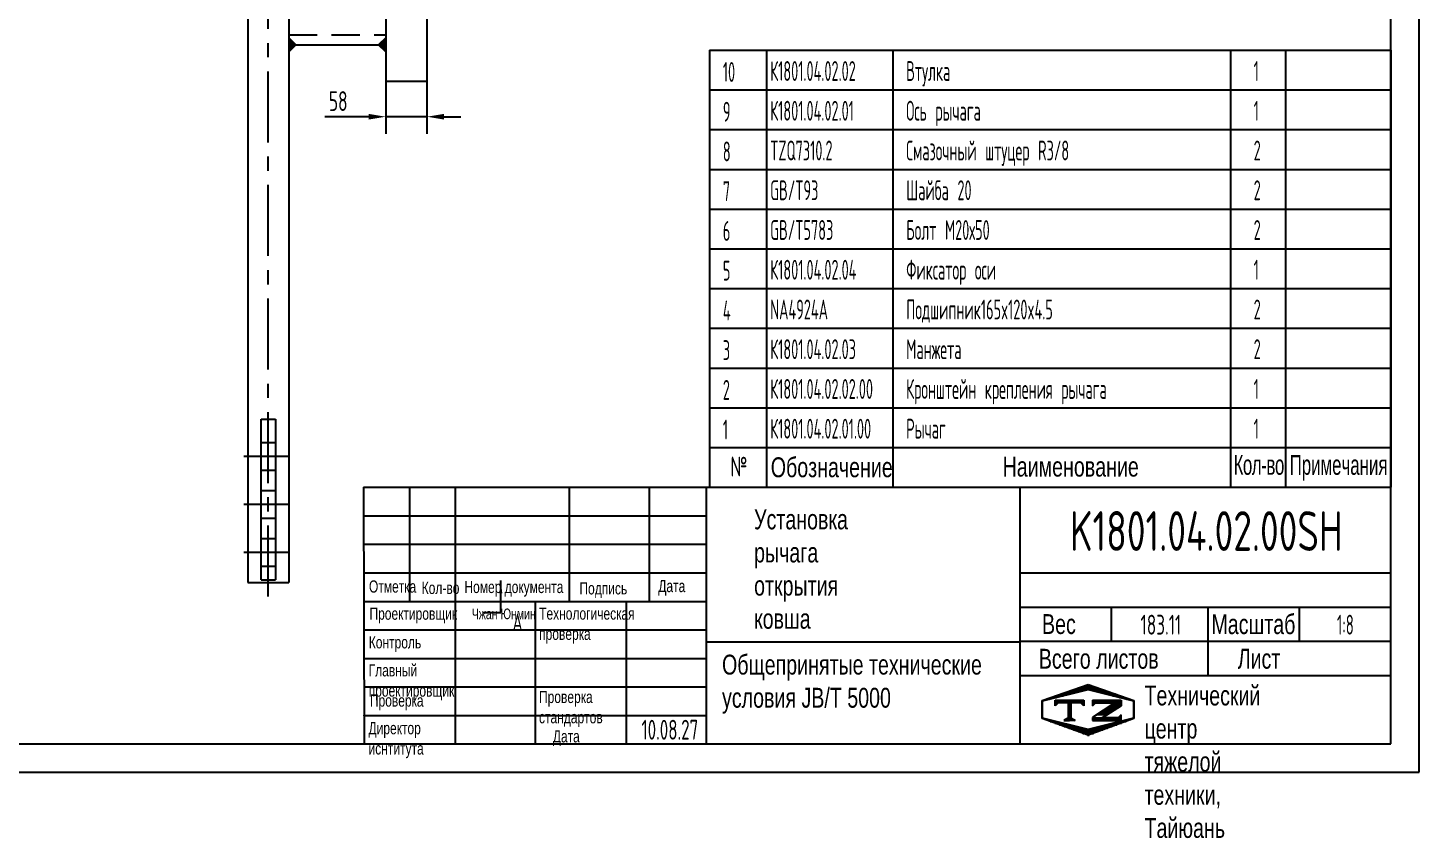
# Model space of a CAD drawing. Header units: millimetres. Extents: x 221 to 3581, y 122 to 2591.
# Drawn here: x 1620 to 3581, y 122 to 1264 of the extents above; entities that cross this region are included whole.
import ezdxf
from ezdxf.enums import TextEntityAlignment as Align

# ---------------------------------------------------------------- set-up
doc = ezdxf.new("R2010")
doc.units = ezdxf.units.MM
doc.header["$LTSCALE"] = 80
doc.linetypes.add('F', pattern=[0.75, 0.5, -0.25])
doc.linetypes.add('G', pattern=[2, 1.25, -0.25, 0.25, -0.25])
for name, color, linetype in [('01', 7, 'Continuous'), ('02', 1, 'Continuous'), ('04', 2, 'F'), ('05', 4, 'G'), ('08', 1, 'Continuous'), ('11', 3, 'Continuous'), ('THICK', 7, 'Continuous')]:
    doc.layers.add(name, color=color, linetype=linetype)
doc.styles.add('HZLIB', font='TXT.shx', dxfattribs={"width": 0.5, "height": 28})
doc.styles.get("Standard").update_dxf_attribs({"font": 'isocp', "width": 0.707, "bigfont": 'intecad.shx'})
doc.dimstyles.new('INTE', dxfattribs={"dimscale": 8, "dimtxt": 3.5, "dimasz": 3, "dimexe": 3, "dimexo": 0, "dimgap": 1, "dimtad": 1, "dimdec": 1, "dimdsep": 46, "dimtxsty": 'Standard', "dimcen": 0, "dimclrd": 1, "dimclre": 1, "dimclrt": 3, "dimadec": 0, "dimazin": 0, "dimtfac": 1, "dimtdec": 1, "dimtmove": 0, "dimatfit": 0, "dimfxl": 0, "dimarcsym": 0})

# ---------------------------------------------------------------- blocks, each defined once
blk = doc.blocks.new('*D12')
at = {"layer": '08', "color": 1, "lineweight": -2}
for p, q in [((2124.6, 1188.2), (2124.6, 1114.7)), ((2182.6, 1188.2), (2182.6, 1114.7)), ((2100.6, 1138.7), (2038.8, 1138.7)), ((2182.6, 1138.7), (2124.6, 1138.7)), ((2206.6, 1138.7), (2230.6, 1138.7))]:
    blk.add_line(p, q, dxfattribs=at)
at = {"layer": '08', "color": 1}
for points in [[(2100.6, 1142.7), (2100.6, 1134.7), (2124.6, 1138.7)], [(2206.6, 1142.7), (2206.6, 1134.7), (2182.6, 1138.7)]]:
    blk.add_solid(points, dxfattribs=at)
at = {"layer": 'DEFPOINTS', "color": 0}
for p in [(2124.6, 1188.2), (2182.6, 1188.2), (2124.6, 1138.7)]:
    blk.add_point(p, dxfattribs=at)
at = {"layer": '08', "color": 3, "insert": (2057.7, 1160.7), "char_height": 28, "attachment_point": 5}
blk.add_mtext('58', dxfattribs=at)
blk = doc.blocks.new('*U29')
at = {"layer": '01'}
for points in [[(415, 5), (415, 292)], [(25, 5), (415, 5)]]:
    blk.add_lwpolyline(points, dxfattribs=at)
at = {"layer": '02'}
for points in [[(420, 0), (420, 297)], [(0, 0), (420, 0)]]:
    blk.add_lwpolyline(points, dxfattribs=at)
blk = doc.blocks.new('*X45')
at = {"color": 0}
for p, q in [((127.06, 7.8), (132.06, 7.8)), ((127.06, 7.5), (132.06, 7.5)), ((127.06, 7.2), (127.32, 7.2)), ((127.84, 5.4), (129.64, 5.4)), ((128.3, 5.7), (130.1, 5.7)), ((128.77, 6), (130.57, 6)), ((129.23, 6.3), (131.04, 6.3)), ((129.7, 6.6), (131.51, 6.6)), ((130.16, 6.9), (131.98, 6.9)), ((130.62, 7.2), (132.06, 7.2))]:
    blk.add_line(p, q, dxfattribs=at)
blk = doc.blocks.new('*X46')
at = {"color": 0}
for p, q in [((131.84, 5.1), (132.06, 5.1)), ((127.06, 4.8), (132.06, 4.8)), ((127.06, 4.5), (132.06, 4.5))]:
    blk.add_line(p, q, dxfattribs=at)
blk = doc.blocks.new('*X44')
at = {"color": 0}
for p, q in [((122.34, 4.5), (123.72, 4.5)), ((122.82, 4.8), (123.24, 4.8))]:
    blk.add_line(p, q, dxfattribs=at)
blk = doc.blocks.new('*X43')
at = {"color": 0}
for p, q in [((120.53, 7.8), (125.53, 7.8)), ((120.53, 7.5), (125.53, 7.5)), ((120.53, 7.2), (120.79, 7.2)), ((125.27, 7.2), (125.53, 7.2))]:
    blk.add_line(p, q, dxfattribs=at)
blk = doc.blocks.new('*X42')
at = {"color": 0}
for p, q in [((124.1, 9.9), (128.52, 9.9)), ((124.97, 10.2), (127.67, 10.2)), ((125.83, 10.5), (126.82, 10.5)), ((118.22, 7.8), (118.32, 7.8)), ((118.22, 7.5), (118.27, 7.5)), ((118.94, 8.1), (119.52, 8.1)), ((119.8, 8.4), (120.72, 8.4)), ((120.66, 8.7), (121.92, 8.7)), ((121.52, 9), (123.12, 9)), ((122.38, 9.3), (124.32, 9.3)), ((123.24, 9.6), (125.52, 9.6)), ((127.02, 9.6), (129.37, 9.6)), ((128.22, 9.3), (130.22, 9.3)), ((129.42, 9), (131.07, 9)), ((130.62, 8.7), (131.92, 8.7)), ((131.82, 8.4), (132.77, 8.4)), ((133.02, 8.1), (133.62, 8.1)), ((134.22, 7.8), (134.32, 7.8)), ((134.27, 7.5), (134.32, 7.5)), ((118.22, 7.2), (118.27, 7.2)), ((118.22, 6.9), (118.27, 6.9)), ((118.22, 6.6), (118.27, 6.6)), ((118.22, 6.3), (118.27, 6.3)), ((118.22, 6), (118.27, 6)), ((118.22, 5.7), (118.27, 5.7)), ((118.22, 5.4), (118.27, 5.4)), ((118.22, 5.1), (118.27, 5.1)), ((134.27, 7.2), (134.32, 7.2)), ((134.27, 6.9), (134.32, 6.9)), ((134.27, 6.6), (134.32, 6.6)), ((134.27, 6.3), (134.32, 6.3)), ((134.27, 6), (134.32, 6)), ((134.27, 5.7), (134.32, 5.7)), ((134.27, 5.4), (134.32, 5.4)), ((134.27, 5.1), (134.32, 5.1)), ((118.22, 4.8), (118.27, 4.8)), ((118.79, 4.5), (119.42, 4.5)), ((119.61, 4.2), (120.62, 4.2)), ((120.43, 3.9), (121.82, 3.9)), ((121.26, 3.6), (123.02, 3.6)), ((122.08, 3.3), (124.22, 3.3)), ((122.91, 3), (125.42, 3)), ((123.73, 2.7), (128.89, 2.7)), ((127.12, 3), (129.7, 3)), ((128.32, 3.3), (130.51, 3.3)), ((129.52, 3.6), (131.32, 3.6)), ((130.72, 3.9), (132.14, 3.9)), ((131.92, 4.2), (132.95, 4.2)), ((133.12, 4.5), (133.76, 4.5)), ((134.27, 4.8), (134.32, 4.8)), ((124.55, 2.4), (128.07, 2.4)), ((125.38, 2.1), (127.26, 2.1)), ((126.2, 1.8), (126.45, 1.8))]:
    blk.add_line(p, q, dxfattribs=at)

msp = doc.modelspace()

# ---------------------------------------------------------------- hatches: boundary and pattern name
at = {"layer": '01'}
h = msp.add_hatch(color=256, dxfattribs=at)
h.paths.add_polyline_path([(1998.1, 1239.99), (1988.1, 1249.99), (1988.1, 1239.99)])
h.paths.add_polyline_path([(1988.1, 1239.99), (1988.1, 1229.99), (1998.1, 1239.99)])
h = msp.add_hatch(color=256, dxfattribs=at)
h.paths.add_polyline_path([(2114.6, 1239.99), (2124.6, 1249.99), (2124.6, 1239.99)])
h.paths.add_polyline_path([(2124.6, 1239.99), (2124.6, 1229.99), (2114.6, 1239.99)])

# ---------------------------------------------------------------- linework, layer by layer
for p, q in [((2581.06, 1232.56), (2581.06, 616.56)), ((2581.06, 1232.56), (3541.06, 1232.56)), ((2661.06, 1232.56), (2661.06, 616.56)), ((2839.26, 1232.56), (2839.26, 616.56)), ((3315.05, 1232.56), (3315.05, 616.56)), ((3392.52, 1232.56), (3392.52, 616.56)), ((3541.06, 1232.56), (3541.06, 616.56)), ((2581.06, 1176.56), (3541.06, 1176.56)), ((2581.06, 1120.56), (3541.06, 1120.56)), ((2581.06, 1064.56), (3541.06, 1064.56)), ((2581.06, 1008.56), (3541.06, 1008.56)), ((2581.06, 952.56), (3541.06, 952.56)), ((2581.06, 896.56), (3541.06, 896.56)), ((2581.06, 840.56), (3541.06, 840.56)), ((2581.06, 784.56), (3541.06, 784.56)), ((2581.06, 728.56), (3541.06, 728.56)), ((1949.1, 486), (1949.1, 712.38)), ((2581.06, 672.56), (3541.06, 672.56)), ((2581.06, 616.56), (3541.06, 616.56))]:
    msp.add_line(p, q)
for p, q in [((1930.1, 1537.49), (1930.1, 482.5)), ((2124.6, 1538.49), (2124.6, 1188.21)), ((1988.1, 1522.49), (1988.1, 482.5)), ((2182.6, 1522.76), (2182.6, 1188.21)), ((1988.1, 1239.99), (2124.6, 1239.99)), ((2182.6, 1188.21), (2124.6, 1188.21)), ((1949.1, 712.38), (1969.1, 712.38)), ((1969.1, 712.38), (1969.1, 486)), ((1930.1, 482.5), (1988.1, 482.5)), ((1949.1, 486), (1969.1, 486)), ((2261.73, 440.03), (2286.73, 440.03))]:
    msp.add_line(p, q, dxfattribs=at)
at = {"layer": '01', "color": 7, "linetype": 'Continuous'}
for p, q in [((1988.1, 1249.99), (1998.1, 1239.99)), ((1988.1, 1229.99), (1998.1, 1239.99)), ((2124.6, 1249.99), (2114.6, 1239.99)), ((2124.6, 1229.99), (2114.6, 1239.99))]:
    msp.add_line(p, q, dxfattribs=at)
at = {"layer": '02'}
msp.add_line((2286.73, 440.03), (2286.73, 485.03), dxfattribs=at)
msp.add_lwpolyline([(2286.73, 485.03, 0, 4.5, 0), (2286.73, 467.03, 0, 0, 0)], format="xyseb", dxfattribs=at)
at = {"layer": '04'}
for p, q in [((1988.1, 1253.99), (2124.6, 1253.99)), ((1949.1, 679.76), (1969.1, 679.76)), ((1949.1, 640.76), (1969.1, 640.76)), ((1949.1, 612.15), (1969.1, 612.15)), ((1949.1, 573.15), (1969.1, 573.15)), ((1949.1, 544.53), (1969.1, 544.53)), ((1949.1, 505.45), (1969.1, 505.45))]:
    msp.add_line(p, q, dxfattribs=at)
at = {"layer": '05', "color": 4, "linetype": 'G'}
for p, q in [((1959.1, 462.5), (1959.1, 1740.48)), ((1924.73, 660.22), (1988.47, 660.22)), ((1924.73, 592.61), (1986.81, 592.61)), ((1924.73, 524.99), (1987.92, 524.99))]:
    msp.add_line(p, q, dxfattribs=at)
at = {"layer": 'THICK'}
for p, q in [((2093.34, 616.56), (2094.44, 254.91)), ((2093.34, 616.56), (3541.06, 616.56)), ((2158.71, 616.39), (2158.71, 616.56)), ((2158.73, 455.83), (2158.73, 616.56)), ((2223.02, 254.91), (2223.02, 616.56)), ((2383.76, 455.83), (2383.76, 616.56)), ((2496.28, 455.83), (2496.28, 616.56)), ((2576.64, 254.91), (2576.64, 616.56)), ((3018.67, 254.91), (3018.67, 616.56)), ((3541.06, 254.91), (3541.06, 616.56)), ((2094.44, 496.01), (2576.64, 496.01)), ((3018.67, 496.01), (3541.06, 496.01)), ((2094.44, 455.83), (2576.64, 455.83)), ((2335.54, 254.91), (2335.54, 455.83)), ((2464.13, 254.91), (2464.13, 455.83)), ((3018.67, 447.79), (3541.06, 447.79)), ((3147.26, 399.57), (3147.26, 447.79)), ((3283.88, 351.35), (3283.88, 447.79)), ((3412.47, 399.57), (3412.47, 447.79)), ((2576.64, 398.87), (3018.67, 398.87)), ((3018.67, 399.57), (3541.06, 399.57)), ((3018.67, 351.35), (3541.06, 351.35)), ((2094.44, 254.91), (3541.06, 254.91))]:
    msp.add_line(p, q, dxfattribs=at)
at = {"layer": 'THICK', "color": 3}
for p, q in [((2094.44, 576.38), (2576.64, 576.38)), ((2094.44, 536.19), (2576.64, 536.19)), ((2094.44, 415.64), (2576.64, 415.64)), ((2094.44, 375.46), (2576.64, 375.46)), ((2094.44, 335.27), (2576.64, 335.27)), ((3049.63, 316.03), (3114.77, 338.72)), ((3114.77, 338.72), (3179.06, 316.03)), ((3049.63, 290.77), (3049.63, 316.03)), ((3050.05, 315.52), (3114.34, 331.6)), ((3050.05, 291.41), (3050.05, 315.52)), ((3068.2, 308.75), (3068.2, 316.78)), ((3068.2, 316.78), (3108.39, 316.78)), ((3108.39, 316.78), (3108.39, 308.75)), ((3114.34, 331.6), (3178.64, 315.52)), ((3120.69, 316.78), (3120.69, 308.75)), ((3120.69, 316.78), (3160.88, 316.78)), ((3160.88, 316.78), (3160.88, 308.75)), ((3178.64, 315.52), (3178.64, 291.41)), ((3179.06, 316.03), (3179.06, 290.77)), ((2094.44, 295.09), (2576.64, 295.09)), ((3072.22, 312.77), (3068.2, 308.75)), ((3104.37, 312.77), (3072.22, 312.77)), ((3086.54, 312.8), (3086.54, 290.76)), ((3088.3, 312.8), (3088.3, 290.76)), ((3090.31, 312.8), (3090.31, 290.76)), ((3108.39, 308.75), (3104.37, 312.77)), ((3120.69, 308.75), (3124.71, 312.77)), ((3152.34, 312.77), (3120.69, 292.29)), ((3124.71, 312.77), (3152.34, 312.77)), ((3140.29, 295.65), (3134.15, 291.72)), ((3160.88, 308.82), (3140.29, 295.65)), ((3160.88, 295.74), (3156.86, 291.72)), ((3160.88, 287.7), (3160.88, 295.74)), ((3114.77, 267.05), (3049.63, 290.77)), ((3114.34, 275.34), (3050.05, 291.41)), ((3088.3, 292.6), (3080.51, 287.7)), ((3080.51, 287.7), (3088.3, 287.7)), ((3088.3, 292.6), (3096.08, 287.7)), ((3096.08, 287.7), (3088.3, 287.7)), ((3178.64, 291.41), (3114.34, 275.34)), ((3179.06, 290.77), (3114.77, 267.05)), ((3120.69, 292.29), (3120.69, 287.7)), ((3120.69, 287.7), (3160.88, 287.7)), ((3156.86, 291.72), (3134.15, 291.72))]:
    msp.add_line(p, q, dxfattribs=at)
for p in [(2094.44, 295.09), (2094.44, 254.91)]:
    msp.add_point(p, dxfattribs=at)

# ---------------------------------------------------------------- block references
at = {"xscale": 8, "yscale": 8, "zscale": 8}
msp.add_blockref('*U29', (221.06, 214.91), dxfattribs=at)
at = {"layer": 'THICK', "color": 3, "xscale": 8.036810907330619, "yscale": 8.036810907330164, "zscale": 8.036810907330176}
for name in ['*X42', '*X43', '*X45', '*X44', '*X46']:
    msp.add_blockref(name, (2099.52, 252.94), dxfattribs=at)

# ---------------------------------------------------------------- texts
at = {"style": 'HZLIB', "width": 0.5}
for s, p in [('10', (2599.73, 1187.76)), ('К1801.04.02.02', (2666.51, 1189.08)), ('Втулка', (2858.13, 1189.08)), ('1', (3347.83, 1189.08)), ('9', (2599.73, 1131.76)), ('К1801.04.02.01', (2666.51, 1133.08)), ('Ось рычага', (2858.13, 1133.08)), ('1', (3347.83, 1133.08)), ('8', (2599.73, 1075.76)), ('TZQ7310.2', (2666.51, 1077.08)), ('Смазочный штуцер R3/8', (2858.13, 1077.08)), ('2', (3347.83, 1077.08)), ('7', (2599.73, 1019.76)), ('GB/T93', (2666.51, 1021.08)), ('Шайба 20', (2858.13, 1021.08)), ('2', (3347.83, 1021.08)), ('6', (2599.73, 963.76)), ('GB/T5783', (2666.51, 965.08)), ('Болт М20х50', (2858.13, 965.08)), ('2', (3347.83, 965.08)), ('5', (2599.73, 907.76)), ('К1801.04.02.04', (2666.51, 909.08)), ('Фиксатор оси ', (2858.13, 909.08)), ('1', (3347.83, 909.08)), ('4', (2599.73, 851.76)), ('NA4924A', (2666.51, 853.08)), ('Подшипник165x120x4.5', (2858.13, 853.08)), ('2', (3347.83, 853.08)), ('3', (2599.73, 795.76)), ('К1801.04.02.03', (2666.51, 797.08)), ('Манжета', (2858.13, 797.08)), ('2', (3347.83, 797.08)), ('2', (2599.73, 739.76)), ('К1801.04.02.02.00', (2666.51, 741.08)), ('Кронштейн крепления рычага', (2858.13, 741.08)), ('1', (3347.83, 741.08)), ('1', (2599.73, 683.76)), ('К1801.04.02.01.00', (2666.51, 685.08)), ('Рычаг', (2858.13, 685.08)), ('1', (3347.83, 685.08))]:
    msp.add_text(s, height=28, dxfattribs=at).set_placement(p)
at = {"attachment_point": 1}
for s, insert, char_height in [('{\\Fisocp,intecad|c204;№}', (2610.42, 659.66), 28), ('{\\fArial|b0|i0|c204|p34;Наименование}', (2993.98, 659.64), 28), ('{\\fArial|b0|i0|c204|p34;\\W0.607;\\T0.95;Кол-во}', (3319.5, 662.16), 28), ('{\\fArial|b0|i0|c204|p34;\\W0.607;Примечания}', (3398.55, 662.09), 28), ('{\\fArial|b0|i0|c204|p34;\\C3;Чжан Юнмин}', (2245.98, 445.7), 15), ('{\\fArial|b0|i0|c204|p34;Общепринятые технические\\Pусловия \\fArial|b0|i0|c0|p34;JB/T 5000}', (2598.59, 380.66), 28), ('{\\fArial|b0|i0|c204|p34;Всего листов}', (3045.03, 388.93), 28), ('{\\fArial|b0|i0|c204|p34;Лист}', (3325.29, 388.93), 28)]:
    msp.add_mtext(s, dxfattribs=dict(at, insert=insert, char_height=char_height))
at = {"char_height": 28, "attachment_point": 1}
for s, insert, width in [('{\\fArial|b0|i0|c204|p34;Обозначение}', (2667.25, 658.75), 1.1717), ('{\\fArial|b0|i0|c204|p34;\\C3;Установка рычага\\Pоткрытия ковша}', (2643.75, 585.3), 0.9219)]:
    msp.add_mtext(s, dxfattribs=dict(at, insert=insert, width=width))
at = {"layer": '01', "attachment_point": 1}
for s, insert, char_height in [('{\\fArial|b0|i0|c204|p34;Отметка}', (2101, 485.3), 17.1365), ('{\\fArial|b0|i0|c204|p34;Кол-во}', (2175.31, 483.33), 17.1365), ('{\\fArial|b0|i0|c204|p34;Номер документа}', (2235.51, 484.65), 17.1365), ('{\\fArial|b0|i0|c204|p34;Подпись}', (2397.6, 482.67), 17.1365), ('{\\fArial|b0|i0|c204|p34;Дата}', (2508.75, 485.96), 17.1365), ('{\\fArial|b0|i0|c204|p34;Проектировщик}', (2101.75, 447.02), 17.1365), ('{\\fArial|b0|i0|c204|p34;Технологическая\\Pпроверка}', (2340.8, 447.15), 17.1365), ('{\\fArial|b0|i0|c204|p34;Вес}', (3049.54, 437.81), 27.9896), ('{\\fArial|b0|i0|c204|p34;Контроль}', (2100.77, 406.66), 17.1365), ('{\\fArial|b0|i0|c204|p34;Главный\\Pпроектировщик}', (2100.62, 367.22), 17.1365), ('{\\fArial|b0|i0|c204|p34;Проверка}', (2102.29, 324.6), 17.1365), ('{\\fArial|b0|i0|c204|p34;Проверка\\Pстандартов}', (2340.64, 329.69), 17.1365), ('{\\fArial|b0|i0|c204|p34;Директор\\Pиснтитута}', (2100.35, 285.66), 17.1365), ('{\\fArial|b0|i0|c204|p34;Дата}', (2360.11, 274.21), 17.1365)]:
    msp.add_mtext(s, dxfattribs=dict(at, insert=insert, char_height=char_height))
at = {"layer": '01', "insert": (3193.99, 337.14), "char_height": 27.9896, "width": 1.3153, "attachment_point": 1}
msp.add_mtext('{\\fArial|b0|i0|c204|p34;Технический центр\\Pтяжелой техники, Тайюань}', dxfattribs=at)
at = {"layer": '05', "insert": (3288.3, 437.68), "char_height": 28.0008, "attachment_point": 1}
msp.add_mtext('{\\fArial|b0|i0|c204|p34;\\C0;Масштаб}', dxfattribs=at)
at = {"layer": '11'}
for s, height, width, p, p2 in [('K1801.04.02.00SH', 56, 0.696239, (3088.94, 526.91), (3473.18, 526.91)), ('183.11', 28, 0.67223, (3188.36, 408.91), (3245.77, 408.91)), ('1:8', 28, 0.628444, (3465.18, 408.91), (3488.94, 408.91)), ('10.08.27', 28, 0.642055, (2485.06, 260.91), (2565.06, 260.91))]:
    msp.add_text(s, height=height, dxfattribs=dict(at, width=width)).set_placement(p, p2, align=Align.FIT)
at = {"layer": '11', "width": 0.707}
msp.add_text('A', height=24.5, dxfattribs=at).set_placement((2303.38, 406.77), align=Align.BOTTOM_LEFT)

# ---------------------------------------------------------------- dimensions: what is measured, and where the dimension line sits
at = {"layer": '08'}
dim = msp.add_linear_dim(base=(2124.6, 1138.7), p1=(2182.6, 1188.21), p2=(2124.6, 1188.21), dimstyle='INTE', dxfattribs=at)
dim.commit()
dim.dimension.update_dxf_attribs({"geometry": '*D12', "text_midpoint": (2057.71, 1160.7)})

doc.saveas('drawing.dxf')
